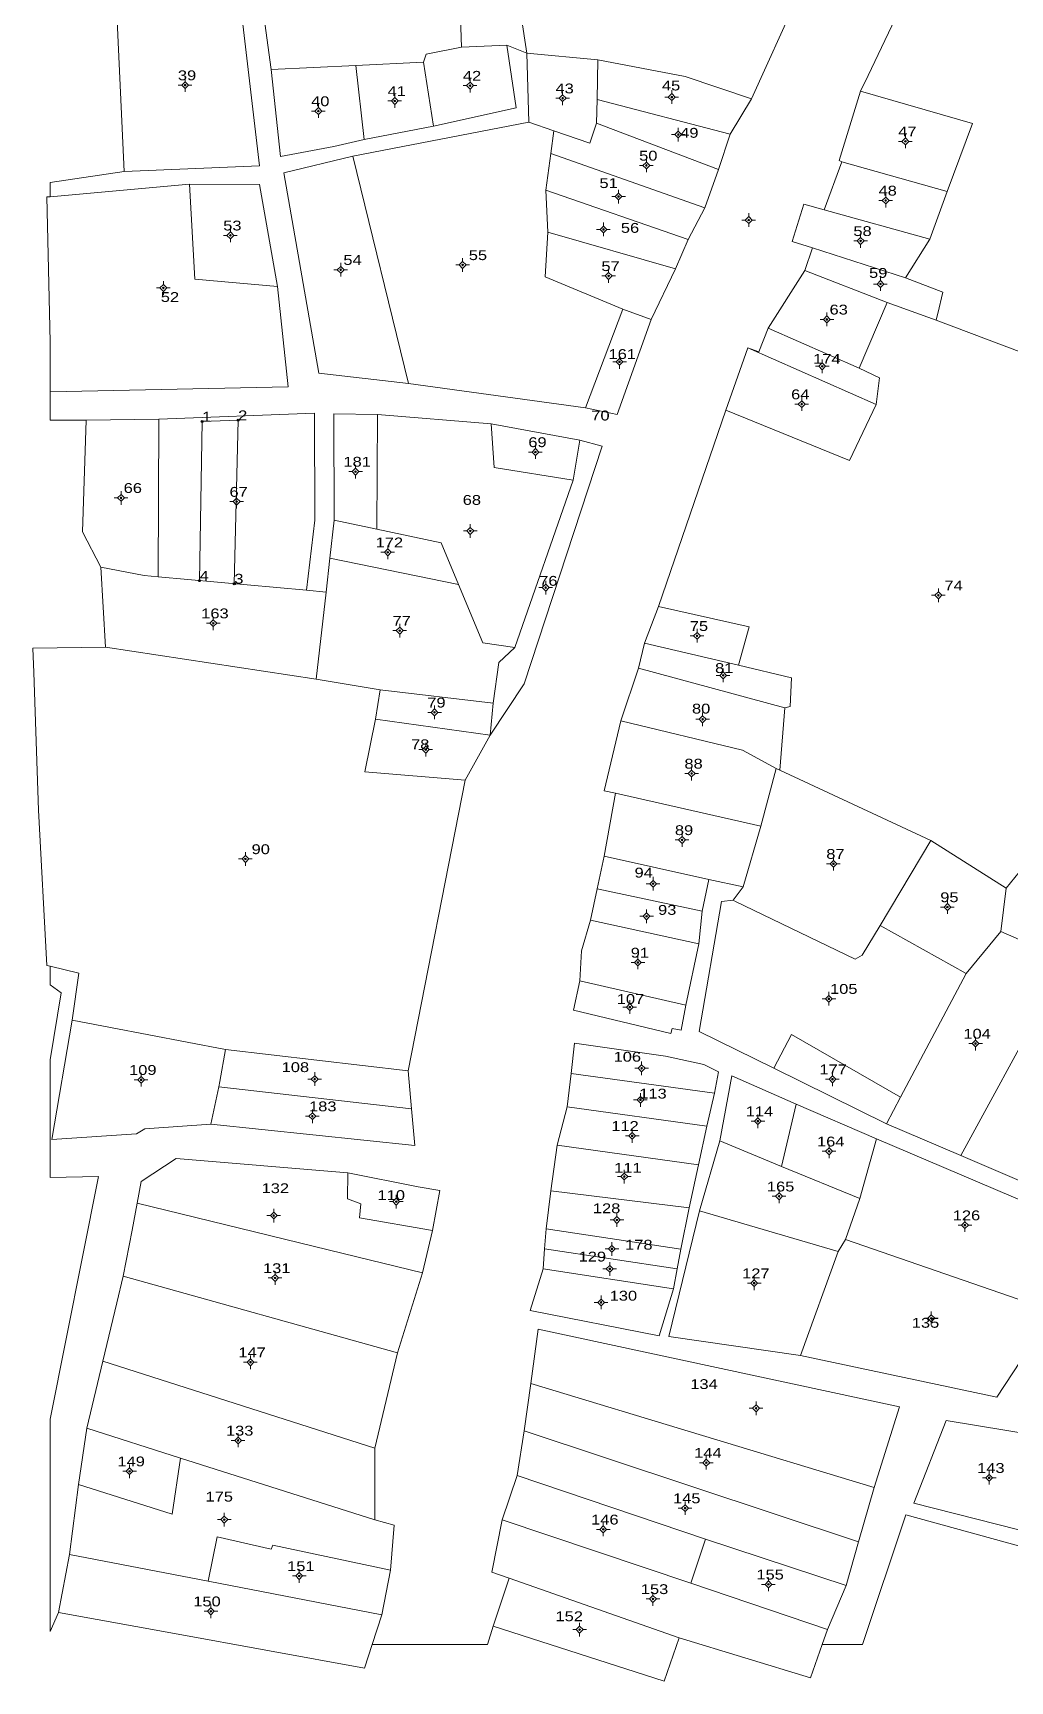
# Model space of a CAD drawing. Header units: metres. Extents: x 365490 to 366027, y 1839974 to 1840521.
# Drawn here: x 365496.8 to 365675.6, y 1839993.3 to 1840294.9 of the extents above; entities that cross this region are included whole.
import ezdxf

# ---------------------------------------------------------------- set-up
doc = ezdxf.new("R2010")
doc.units = ezdxf.units.M
doc.header["$LTSCALE"] = 0.72
doc.header["$PDMODE"] = 32
doc.header["$PDSIZE"] = 0.36
doc.layers.add('10', color=7, linetype='Continuous', lineweight=13)
doc.layers.add('11', color=7, linetype='Continuous', lineweight=13)
for name, color, linetype in [('12', 7, 'Continuous'), ('15', 7, 'Continuous'), ('7', 7, 'Continuous')]:
    doc.layers.add(name, color=color, linetype=linetype)

msp = doc.modelspace()

# ---------------------------------------------------------------- hatches: boundary and pattern name
at = {"layer": '11'}
for points in [[(365524.8298, 1840285.31, 1), (365524.5297, 1840285.31, 1)], [(365576.9498, 1840285.22, 1), (365576.6497, 1840285.22, 1)], [(365563.1798, 1840282.42, 1), (365562.8798, 1840282.42, 1)], [(365593.8898, 1840282.91, 1), (365593.5897, 1840282.91, 1)], [(365613.8498, 1840283.12, 1), (365613.5498, 1840283.12, 1)], [(365549.1998, 1840280.57, 1), (365548.8997, 1840280.57, 1)], [(365615.0398, 1840276.27, 1), (365614.7398, 1840276.27, 1)], [(365656.5898, 1840275.02, 1), (365656.2897, 1840275.02, 1)], [(365609.1998, 1840270.61, 1), (365608.8997, 1840270.61, 1)], [(365604.1098, 1840264.93, 1), (365603.8098, 1840264.93, 1)], [(365652.9798, 1840264.2, 1), (365652.6798, 1840264.2, 1)], [(365627.9198, 1840260.63, 1), (365627.6198, 1840260.63, 1)], [(365533.1098, 1840257.82, 1), (365532.8098, 1840257.82, 1)], [(365601.3598, 1840258.9, 1), (365601.0598, 1840258.9, 1)], [(365648.3898, 1840256.8, 1), (365648.0897, 1840256.8, 1)], [(365553.2898, 1840251.52, 1), (365552.9898, 1840251.52, 1)], [(365575.5998, 1840252.4, 1), (365575.2998, 1840252.4, 1)], [(365520.8498, 1840248.2, 1), (365520.5498, 1840248.2, 1)], [(365602.2998, 1840250.4, 1), (365601.9998, 1840250.4, 1)], [(365652.0298, 1840248.92, 1), (365651.7297, 1840248.92, 1)], [(365642.2198, 1840242.44, 1), (365641.9198, 1840242.44, 1)], [(365604.2898, 1840234.68, 1), (365603.9898, 1840234.68, 1)], [(365641.3698, 1840233.86, 1), (365641.0698, 1840233.86, 1)], [(365637.6198, 1840226.94, 1), (365637.3198, 1840226.94, 1)], [(365588.9198, 1840218.18, 1), (365588.6198, 1840218.18, 1)], [(365555.9998, 1840214.6, 1), (365555.6997, 1840214.6, 1)], [(365513.1098, 1840209.79, 1), (365512.8098, 1840209.79, 1)], [(365534.2598, 1840209.1, 1), (365533.9597, 1840209.1, 1)], [(365576.9998, 1840203.74, 1), (365576.6997, 1840203.74, 1)], [(365561.8998, 1840199.83, 1), (365561.5997, 1840199.83, 1)], [(365590.7898, 1840193.38, 1), (365590.4898, 1840193.38, 1)], [(365662.6098, 1840191.96, 1), (365662.3098, 1840191.96, 1)], [(365529.9898, 1840186.85, 1), (365529.6898, 1840186.85, 1)], [(365564.0798, 1840185.5, 1), (365563.7797, 1840185.5, 1)], [(365618.4698, 1840184.55, 1), (365618.1698, 1840184.55, 1)], [(365623.2498, 1840177.32, 1), (365622.9497, 1840177.32, 1)], [(365570.4498, 1840170.54, 1), (365570.1497, 1840170.54, 1)], [(365619.4898, 1840169.28, 1), (365619.1898, 1840169.28, 1)], [(365568.8498, 1840163.74, 1), (365568.5498, 1840163.74, 1)], [(365617.4798, 1840159.36, 1), (365617.1798, 1840159.36, 1)], [(365615.7298, 1840147.2, 1), (365615.4298, 1840147.2, 1)], [(365535.8698, 1840143.72, 1), (365535.5698, 1840143.72, 1)], [(365643.4298, 1840142.84, 1), (365643.1298, 1840142.84, 1)], [(365610.4398, 1840139.19, 1), (365610.1397, 1840139.19, 1)], [(365609.2298, 1840133.23, 1), (365608.9298, 1840133.23, 1)], [(365664.2798, 1840134.92, 1), (365663.9797, 1840134.92, 1)], [(365607.6498, 1840124.78, 1), (365607.3497, 1840124.78, 1)], [(365642.5798, 1840118.14, 1), (365642.2797, 1840118.14, 1)], [(365606.1698, 1840116.62, 1), (365605.8698, 1840116.62, 1)], [(365669.4098, 1840109.95, 1), (365669.1098, 1840109.95, 1)], [(365516.7898, 1840103.32, 1), (365516.4898, 1840103.32, 1)], [(365548.5298, 1840103.44, 1), (365548.2297, 1840103.44, 1)], [(365608.3398, 1840105.42, 1), (365608.0397, 1840105.42, 1)], [(365643.2398, 1840103.42, 1), (365642.9398, 1840103.42, 1)], [(365608.1198, 1840099.65, 1), (365607.8198, 1840099.65, 1)], [(365548.1098, 1840096.66, 1), (365547.8098, 1840096.66, 1)], [(365629.5998, 1840095.74, 1), (365629.2998, 1840095.74, 1)], [(365606.6198, 1840093.06, 1), (365606.3198, 1840093.06, 1)], [(365642.6298, 1840090.23, 1), (365642.3297, 1840090.23, 1)], [(365605.1698, 1840085.62, 1), (365604.8698, 1840085.62, 1)], [(365633.4698, 1840082, 1), (365633.1698, 1840082, 1)], [(365563.4398, 1840081.02, 1), (365563.1397, 1840081.02, 1)], [(365541.0398, 1840078.48, 1), (365540.7398, 1840078.48, 1)], [(365603.8098, 1840077.67, 1), (365603.5098, 1840077.67, 1)], [(365667.4698, 1840076.72, 1), (365667.1698, 1840076.72, 1)], [(365602.8998, 1840072.38, 1), (365602.5997, 1840072.38, 1)], [(365541.2898, 1840067.06, 1), (365540.9898, 1840067.06, 1)], [(365602.5098, 1840068.72, 1), (365602.2097, 1840068.72, 1)], [(365628.9298, 1840066.1, 1), (365628.6298, 1840066.1, 1)], [(365600.9198, 1840062.58, 1), (365600.6198, 1840062.58, 1)], [(365661.3098, 1840059.68, 1), (365661.0098, 1840059.68, 1)], [(365536.7898, 1840051.64, 1), (365536.4898, 1840051.64, 1)], [(365629.2598, 1840043.22, 1), (365628.9597, 1840043.22, 1)], [(365534.5198, 1840037.33, 1), (365534.2197, 1840037.33, 1)], [(365514.6598, 1840031.69, 1), (365514.3598, 1840031.69, 1)], [(365620.1698, 1840033.26, 1), (365619.8698, 1840033.26, 1)], [(365671.9198, 1840030.5, 1), (365671.6198, 1840030.5, 1)], [(365616.2898, 1840024.94, 1), (365615.9898, 1840024.94, 1)], [(365531.9998, 1840022.84, 1), (365531.6997, 1840022.84, 1)], [(365601.3098, 1840021.06, 1), (365601.0098, 1840021.06, 1)], [(365545.6998, 1840012.54, 1), (365545.3997, 1840012.54, 1)], [(365631.5398, 1840011, 1), (365631.2398, 1840011, 1)], [(365610.4098, 1840008.33, 1), (365610.1098, 1840008.33, 1)], [(365529.5398, 1840006.07, 1), (365529.2398, 1840006.07, 1)], [(365596.9898, 1840002.72, 1), (365596.6898, 1840002.72, 1)]]:
    msp.add_hatch(color=256, dxfattribs=at).paths.add_polyline_path(points)

# ---------------------------------------------------------------- linework, layer by layer
at = {"layer": '10'}
for p, q in [((365575.21, 1840292.25), (365574.72, 1840308.56)), ((365636.75, 1840301.52), (365628.3, 1840282.79)), ((365587.16, 1840291.15), (365587.56, 1840278.52)), ((365540.42, 1840288.15), (365555.92, 1840288.9)), ((365555.92, 1840288.9), (365568.27, 1840289.49)), ((365555.92, 1840288.9), (365557.46, 1840275.34)), ((365600.06, 1840282.66), (365600.18, 1840289.91)), ((365599.92, 1840278.34), (365600.06, 1840282.66)), ((365600.06, 1840282.66), (365624.4, 1840276.32)), ((365587.56, 1840278.52), (365555.34, 1840272.3)), ((365599.92, 1840278.34), (365598.74, 1840274.67)), ((365592.12, 1840276.95), (365591.55, 1840272.79)), ((365555.34, 1840272.3), (365565.56, 1840230.74)), ((365591.55, 1840272.79), (365590.64, 1840266.09)), ((365591.55, 1840272.79), (365619.76, 1840262.88)), ((365622.27, 1840269.88), (365619.76, 1840262.88)), ((365664.09, 1840265.87), (365644.78, 1840271.27)), ((365500, 1840264.9), (365525.47, 1840267.18)), ((365590.64, 1840266.09), (365616.71, 1840257.07)), ((365591.02, 1840258.38), (365590.64, 1840266.09)), ((365664.09, 1840265.87), (365660.92, 1840257.14)), ((365619.76, 1840262.88), (365616.71, 1840257.07)), ((365591.02, 1840258.38), (365614.36, 1840251.7)), ((365616.71, 1840257.07), (365614.36, 1840251.7)), ((365660.92, 1840257.14), (365656.43, 1840250.04)), ((365639.46, 1840255.56), (365638.04, 1840251.38)), ((365656.43, 1840250.04), (365639.46, 1840255.56)), ((365653.13, 1840245.54), (365638.04, 1840251.38)), ((365663.26, 1840247.45), (365656.43, 1840250.04)), ((365662.06, 1840242.29), (365653.13, 1840245.54)), ((365604.77, 1840244.31), (365609.96, 1840242.41)), ((365677.71, 1840236.42), (365662.06, 1840242.29)), ((365647.97, 1840233.51), (365631.31, 1840240.83)), ((365627.61, 1840237.24), (365623.59, 1840225.82)), ((365651.07, 1840226.89), (365627.61, 1840237.24)), ((365565.56, 1840230.74), (365597.9, 1840226.28)), ((365500, 1840224.01), (365506.56, 1840224.01)), ((365519.88, 1840224.21), (365519.74, 1840195.37)), ((365519.88, 1840224.21), (365548.36, 1840225.32)), ((365527.78, 1840223.74), (365527.33, 1840194.64)), ((365527.78, 1840223.74), (365534.38, 1840223.99)), ((365534.38, 1840223.99), (365533.68, 1840194.09)), ((365559.86, 1840225.05), (365559.76, 1840204.06)), ((365580.68, 1840223.31), (365559.86, 1840225.05)), ((365611.3, 1840189.91), (365623.59, 1840225.82)), ((365596.89, 1840220.37), (365580.68, 1840223.31)), ((365596.89, 1840220.37), (365595.67, 1840213.06)), ((365595.67, 1840213.06), (365585.01, 1840182.43)), ((365559.76, 1840204.06), (365571.5, 1840201.58)), ((365509.29, 1840197.1), (365510.11, 1840182.49)), ((365551.15, 1840198.76), (365574.68, 1840193.94)), ((365550.46, 1840192.55), (365548.67, 1840176.6)), ((365608.71, 1840183.23), (365611.3, 1840189.91)), ((365579.13, 1840183.26), (365585.01, 1840182.43)), ((365625.92, 1840179.19), (365608.71, 1840183.23)), ((365560.36, 1840174.69), (365548.67, 1840176.6)), ((365560.36, 1840174.69), (365559.53, 1840169.32)), ((365581.05, 1840172.24), (365560.36, 1840174.69)), ((365580.47, 1840166.38), (365559.53, 1840169.32)), ((365580.47, 1840166.38), (365581.05, 1840172.24)), ((365575.92, 1840158.15), (365580.47, 1840166.38)), ((365630.02, 1840149.71), (365632.79, 1840160.3)), ((365565.48, 1840104.95), (365575.92, 1840158.15)), ((365603.38, 1840155.78), (365601.36, 1840144.21)), ((365630.02, 1840149.71), (365603.38, 1840155.78)), ((365674.84, 1840138.38), (365688.26, 1840154.88)), ((365626.76, 1840138.61), (365630.02, 1840149.71)), ((365661.09, 1840147.09), (365651.81, 1840131.57)), ((365601.36, 1840144.21), (365600.05, 1840138.24)), ((365601.36, 1840144.21), (365620.49, 1840139.95)), ((365619.28, 1840134.17), (365620.49, 1840139.95)), ((365620.49, 1840139.95), (365626.76, 1840138.61)), ((365600.05, 1840138.24), (365598.82, 1840132.55)), ((365600.05, 1840138.24), (365619.28, 1840134.17)), ((365624.91, 1840136.18), (365625.36, 1840135.96)), ((365625.45, 1840136.89), (365626.76, 1840138.61)), ((365673.92, 1840130.45), (365674.84, 1840138.38)), ((365618.68, 1840128.22), (365619.28, 1840134.17)), ((365625.36, 1840135.96), (365647.22, 1840125.39)), ((365598.82, 1840132.55), (365618.68, 1840128.22)), ((365667.58, 1840122.76), (365651.81, 1840131.57)), ((365667.58, 1840122.76), (365673.92, 1840130.45)), ((365685.99, 1840125.13), (365673.92, 1840130.45)), ((365616.26, 1840117), (365618.68, 1840128.22)), ((365666.59, 1840089.45), (365685.99, 1840125.13)), ((365655.55, 1840100.11), (365667.58, 1840122.76)), ((365532.09, 1840108.89), (365504.04, 1840114.25)), ((365618.7, 1840112.15), (365632.34, 1840105.42)), ((365531.06, 1840102.98), (365532.09, 1840108.89)), ((365565.48, 1840104.95), (365532.09, 1840108.89)), ((365595.29, 1840104.45), (365594.58, 1840098.38)), ((365624.68, 1840104.02), (365622.49, 1840092.12)), ((365624.68, 1840104.02), (365636.48, 1840098.88)), ((365632.34, 1840105.42), (365652.97, 1840095.25)), ((365530.85, 1840102), (365566.1, 1840097.98)), ((365620.14, 1840094.85), (365621.49, 1840100.85)), ((365652.97, 1840095.25), (365655.55, 1840100.11)), ((365594.58, 1840098.38), (365592.75, 1840091.35)), ((365594.58, 1840098.38), (365620.14, 1840094.85)), ((365636.48, 1840098.88), (365633.79, 1840087.47)), ((365636.48, 1840098.88), (365651.15, 1840092.5)), ((365529.39, 1840095.2), (365566.69, 1840091.31)), ((365618.56, 1840087.75), (365620.14, 1840094.85)), ((365666.59, 1840089.45), (365652.97, 1840095.25)), ((365592.75, 1840091.35), (365591.58, 1840083.01)), ((365618.56, 1840087.75), (365592.75, 1840091.35)), ((365622.49, 1840092.12), (365618.75, 1840079.33)), ((365622.49, 1840092.12), (365633.79, 1840087.47)), ((365616.87, 1840079.88), (365618.56, 1840087.75)), ((365633.79, 1840087.47), (365648.13, 1840081.58)), ((365515.91, 1840080.73), (365516.66, 1840084.69)), ((365591.58, 1840083.01), (365590.7, 1840076.05)), ((365616.87, 1840079.88), (365591.58, 1840083.01)), ((365615.33, 1840072.33), (365616.87, 1840079.88)), ((365618.75, 1840079.33), (365644.11, 1840071.88)), ((365615.33, 1840072.33), (365590.7, 1840076.05)), ((365514.98, 1840075.83), (365513.36, 1840067.37)), ((365568.09, 1840068.01), (365569.96, 1840075.76)), ((365645.46, 1840074.08), (365644.11, 1840071.88)), ((365645.46, 1840074.08), (365683.47, 1840060.93)), ((365553.61, 1840071.55), (365568.09, 1840068.01)), ((365590.44, 1840072.38), (365614.67, 1840068.7)), ((365644.11, 1840071.88), (365637.22, 1840052.88)), ((365513.36, 1840067.37), (365563.53, 1840053.38)), ((365563.53, 1840053.38), (365568.09, 1840068.01)), ((365614.01, 1840065.06), (365590.19, 1840068.72)), ((365509.61, 1840051.82), (365506.69, 1840039.56)), ((365509.61, 1840051.82), (365559.41, 1840035.92)), ((365559.41, 1840035.92), (365563.53, 1840053.38)), ((365587.93, 1840047.77), (365650.71, 1840028.75)), ((365506.69, 1840039.56), (365505.18, 1840029.27)), ((365506.69, 1840039.56), (365523.85, 1840034.11)), ((365586.67, 1840039.1), (365585.45, 1840030.9)), ((365523.85, 1840034.11), (365559.37, 1840022.83)), ((365559.37, 1840022.83), (365559.41, 1840035.92)), ((365585.45, 1840030.9), (365582.65, 1840022.78)), ((365585.45, 1840030.9), (365619.88, 1840019.24)), ((365505.18, 1840029.27), (365503.55, 1840016.47)), ((365657.96, 1840025.83), (365680.76, 1840020.04)), ((365582.65, 1840022.78), (365617.19, 1840011.21)), ((365617.19, 1840011.21), (365619.88, 1840019.24)), ((365619.88, 1840019.24), (365645.58, 1840010.79)), ((365503.55, 1840016.47), (365501.51, 1840005.85)), ((365503.55, 1840016.47), (365528.87, 1840011.57)), ((365560.69, 1840005.4), (365562.24, 1840013.6)), ((365528.87, 1840011.57), (365560.69, 1840005.4)), ((365583.93, 1840012.14), (365581.02, 1840003.34)), ((365617.19, 1840011.21), (365642.21, 1840002.75)), ((365642.21, 1840002.75), (365645.58, 1840010.79)), ((365501.51, 1840005.85), (365522.72, 1840001.99)), ((365522.72, 1840001.99), (365557.48, 1839995.67)), ((365615.08, 1840001.2), (365639.05, 1839993.87))]:
    msp.add_line(p, q, dxfattribs=at)
for points in [[(365600.18, 1840289.91), (365587.16, 1840291.15), (365585.21, 1840303.97), (365595.67, 1840305.38), (365597.27, 1840315.72)], [(365648.25, 1840284.18), (365649.64, 1840287.1), (365663.76, 1840316.83)], [(365557.46, 1840275.34), (365551.86, 1840274.09), (365542.11, 1840272.24), (365540.42, 1840288.15), (365537.74, 1840307.87)], [(365534.89, 1840299.57), (365538.27, 1840270.56), (365513.54, 1840269.52), (365512.07, 1840301.09)], [(365575.21, 1840292.25), (365568.76, 1840290.98), (365568.27, 1840289.49), (365570.14, 1840277.83), (365557.46, 1840275.34)], [(365583.53, 1840292.6), (365585.26, 1840281.17), (365570.14, 1840277.83)], [(365587.16, 1840291.15), (365583.53, 1840292.6), (365575.21, 1840292.25)], [(365600.18, 1840289.91), (365616.17, 1840286.9), (365628.3, 1840282.79), (365624.4, 1840276.32)], [(365644.78, 1840271.27), (365644.32, 1840271.51), (365648.25, 1840284.18)], [(365648.25, 1840284.18), (365668.69, 1840278.31), (365664.09, 1840265.87)], [(365587.56, 1840278.52), (365592.12, 1840276.95), (365598.74, 1840274.67)], [(365624.4, 1840276.32), (365622.27, 1840269.88), (365599.92, 1840278.34)], [(365565.56, 1840230.74), (365549.11, 1840232.59), (365542.76, 1840269.24), (365555.34, 1840272.3)], [(365513.54, 1840269.52), (365500, 1840267.49), (365500, 1840264.9)], [(365660.92, 1840257.14), (365641.55, 1840262.5), (365644.78, 1840271.27)], [(365500, 1840264.9), (365499.39, 1840264.85), (365500, 1840238.35)], [(365641.55, 1840262.5), (365637.87, 1840263.56), (365635.74, 1840256.71), (365639.46, 1840255.56)], [(365597.9, 1840226.28), (365604.77, 1840244.31), (365590.54, 1840250.23), (365591.02, 1840258.38)], [(365597.9, 1840226.28), (365603.7, 1840225.04), (365609.96, 1840242.41), (365614.36, 1840251.7)], [(365638.04, 1840251.38), (365631.31, 1840240.83), (365629.64, 1840236.49), (365627.61, 1840237.24)], [(365500, 1840229.22), (365543.51, 1840230.08), (365541.59, 1840248.47)], [(365651.07, 1840226.89), (365651.68, 1840231.77), (365647.97, 1840233.51), (365653.13, 1840245.54)], [(365662.06, 1840242.29), (365662.24, 1840243.08), (365662.35, 1840243.52), (365663.26, 1840247.45)], [(365500, 1840224.01), (365500, 1840229.22), (365500, 1840238.35)], [(365651.07, 1840226.89), (365646.18, 1840216.64), (365623.59, 1840225.82)], [(365509.29, 1840197.1), (365505.9, 1840203.59), (365506.56, 1840224.01), (365519.88, 1840224.21)], [(365548.36, 1840225.32), (365548.43, 1840205.72), (365546.9, 1840192.88)], [(365559.86, 1840225.05), (365551.86, 1840225.14), (365551.93, 1840205.72)], [(365580.68, 1840223.31), (365581.21, 1840215.33), (365595.67, 1840213.06)], [(365596.89, 1840220.37), (365600.98, 1840219.27), (365586.67, 1840175.78), (365580.47, 1840166.38)], [(365550.46, 1840192.55), (365551.15, 1840198.76), (365551.93, 1840205.72), (365559.76, 1840204.06)], [(365571.5, 1840201.58), (365574.68, 1840193.94), (365579.13, 1840183.26)], [(365519.74, 1840195.37), (365517.17, 1840195.61), (365509.29, 1840197.1)], [(365550.46, 1840192.55), (365546.9, 1840192.88), (365519.74, 1840195.37)], [(365611.3, 1840189.91), (365627.87, 1840186.19), (365625.92, 1840179.19)], [(365496.85, 1840182.32), (365510.11, 1840182.49), (365548.67, 1840176.6)], [(365496.85, 1840182.32), (365497, 1840177.86), (365497.87, 1840152.66)], [(365585.01, 1840182.43), (365582.05, 1840179.66), (365581.05, 1840172.24)], [(365634.37, 1840171.4), (365607.59, 1840178.62), (365608.71, 1840183.23)], [(365633.44, 1840159.95), (365632.79, 1840160.3), (365626.65, 1840163.63), (365604.39, 1840169.01), (365607.59, 1840178.62)], [(365625.92, 1840179.19), (365635.63, 1840176.87), (365635.35, 1840171.6), (365634.37, 1840171.4)], [(365575.92, 1840158.15), (365557.57, 1840159.64), (365559.53, 1840169.32)], [(365674.84, 1840138.38), (365661.09, 1840147.09), (365633.44, 1840159.95), (365634.37, 1840171.4)], [(365604.39, 1840169.01), (365601.36, 1840156.2), (365603.38, 1840155.78)], [(365500, 1840124.09), (365499.41, 1840124.24), (365497.87, 1840152.66)], [(365624.91, 1840136.18), (365622.8, 1840135.94), (365618.7, 1840112.15)], [(365624.91, 1840136.18), (365625.1, 1840136.43), (365625.45, 1840136.89)], [(365598.82, 1840132.55), (365597.19, 1840126.9), (365596.88, 1840121.45)], [(365651.81, 1840131.57), (365648.52, 1840126.13), (365647.22, 1840125.39)], [(365504.04, 1840114.25), (365505.21, 1840122.8), (365500, 1840124.09)], [(365500, 1840124.09), (365500, 1840120.72), (365502, 1840119.23), (365500, 1840106.98), (365500, 1840085.44), (365508.85, 1840085.63), (365500, 1840041.21), (365500, 1840002.4), (365501.51, 1840005.85)], [(365504.04, 1840114.25), (365500.29, 1840092.38), (365515.76, 1840093.41), (365517.3, 1840094.34), (365529.39, 1840095.2)], [(365711.18, 1840112.58), (365693.36, 1840078.01), (365666.59, 1840089.45)], [(365632.34, 1840105.42), (365635.63, 1840111.6), (365655.55, 1840100.11)], [(365529.39, 1840095.2), (365530.85, 1840102), (365531.06, 1840102.98)], [(365565.48, 1840104.95), (365566.1, 1840097.98), (365566.69, 1840091.31)], [(365645.46, 1840074.08), (365648.13, 1840081.58), (365651.15, 1840092.5)], [(365651.15, 1840092.5), (365691.42, 1840075.36), (365683.47, 1840060.93)], [(365554.47, 1840086.28), (365523.03, 1840088.94), (365516.66, 1840084.69)], [(365554.47, 1840086.28), (365554.36, 1840081.51), (365556.8, 1840080.61), (365556.56, 1840078.05), (365569.96, 1840075.76)], [(365569.96, 1840075.76), (365571.26, 1840083.09), (365567.28, 1840083.73), (365554.47, 1840086.28)], [(365514.98, 1840075.83), (365515.91, 1840080.73), (365553.61, 1840071.55)], [(365618.75, 1840079.33), (365613.19, 1840056.37), (365637.22, 1840052.88)], [(365590.7, 1840076.05), (365590.44, 1840072.38), (365590.19, 1840068.72)], [(365614.01, 1840065.06), (365614.67, 1840068.7), (365615.33, 1840072.33)], [(365513.36, 1840067.37), (365512.21, 1840062.51), (365509.61, 1840051.82)], [(365590.19, 1840068.72), (365587.82, 1840061.08), (365611.37, 1840056.45), (365614.01, 1840065.06)], [(365683.47, 1840060.93), (365673.14, 1840045.27), (365637.22, 1840052.88)], [(365650.71, 1840028.75), (365655.34, 1840043.48), (365589.25, 1840057.68), (365587.93, 1840047.77)], [(365587.93, 1840047.77), (365586.67, 1840039.1), (365647.86, 1840018.76)], [(365705.28, 1840033.2), (365685.72, 1840037.37), (365663.9, 1840040.96), (365657.96, 1840025.83)], [(365523.85, 1840034.11), (365522.32, 1840023.82), (365505.18, 1840029.27)], [(365645.58, 1840010.79), (365647.86, 1840018.76), (365650.71, 1840028.75)], [(365528.87, 1840011.57), (365530.54, 1840019.67), (365540.42, 1840017.44), (365540.7, 1840018.15), (365562.24, 1840013.6), (365562.9, 1840021.81), (365559.37, 1840022.83)], [(365582.65, 1840022.78), (365580.8, 1840013.23), (365583.93, 1840012.14), (365615.08, 1840001.2)], [(365641.23, 1840000), (365648.61, 1840000), (365656.52, 1840023.74), (365699.52, 1840011.9)], [(365557.48, 1839995.67), (365558.91, 1840000), (365560.69, 1840005.4)], [(365558.91, 1840000), (365579.97, 1840000), (365581.02, 1840003.34)], [(365581.02, 1840003.34), (365612.32, 1839993.31), (365615.08, 1840001.2)], [(365639.05, 1839993.87), (365641.23, 1840000), (365642.21, 1840002.75)]]:
    msp.add_lwpolyline(points, dxfattribs=at)
for points in [[(365541.59, 1840248.47), (365538.29, 1840267.11), (365525.47, 1840267.18), (365526.43, 1840249.81)], [(365616.26, 1840117), (365596.88, 1840121.45), (365595.73, 1840116.07), (365613.53, 1840111.78), (365613.79, 1840112.68), (365615.42, 1840112.4)], [(365621.49, 1840100.85), (365622.26, 1840104.76), (365619.56, 1840106.14), (365612.58, 1840107.64), (365595.93, 1840109.99), (365595.29, 1840104.45)]]:
    msp.add_lwpolyline(points, close=True, dxfattribs=at)
at = {"layer": '11'}
for p, q in [((365524.05, 1840285.31), (365523.43, 1840285.31)), ((365524.68, 1840286.56), (365524.68, 1840285.93)), ((365524.68, 1840284.69), (365524.68, 1840284.06)), ((365525.93, 1840285.31), (365525.31, 1840285.31)), ((365576.17, 1840285.22), (365575.55, 1840285.22)), ((365576.8, 1840286.47), (365576.8, 1840285.85)), ((365576.8, 1840284.59), (365576.8, 1840283.97)), ((365578.05, 1840285.22), (365577.43, 1840285.22)), ((365593.74, 1840284.16), (365593.74, 1840283.53)), ((365613.7, 1840284.37), (365613.7, 1840283.75)), ((365549.05, 1840281.82), (365549.05, 1840281.19)), ((365562.41, 1840282.42), (365561.78, 1840282.42)), ((365563.03, 1840283.67), (365563.03, 1840283.05)), ((365563.03, 1840281.79), (365563.03, 1840281.17)), ((365564.28, 1840282.42), (365563.65, 1840282.42)), ((365593.11, 1840282.91), (365592.49, 1840282.91)), ((365593.74, 1840282.29), (365593.74, 1840281.66)), ((365594.99, 1840282.91), (365594.37, 1840282.91)), ((365613.07, 1840283.12), (365612.45, 1840283.12)), ((365613.7, 1840282.49), (365613.7, 1840281.87)), ((365614.95, 1840283.12), (365614.33, 1840283.12)), ((365548.43, 1840280.57), (365547.8, 1840280.57)), ((365549.05, 1840279.95), (365549.05, 1840279.32)), ((365550.3, 1840280.57), (365549.67, 1840280.57)), ((365614.27, 1840276.27), (365613.64, 1840276.27)), ((365614.89, 1840277.52), (365614.89, 1840276.89)), ((365614.89, 1840275.65), (365614.89, 1840275.02)), ((365616.14, 1840276.27), (365615.51, 1840276.27)), ((365655.81, 1840275.02), (365655.19, 1840275.02)), ((365656.44, 1840276.27), (365656.44, 1840275.65)), ((365657.69, 1840275.02), (365657.07, 1840275.02)), ((365609.05, 1840271.86), (365609.05, 1840271.23)), ((365656.44, 1840274.39), (365656.44, 1840273.77)), ((365608.43, 1840270.61), (365607.8, 1840270.61)), ((365609.05, 1840269.99), (365609.05, 1840269.36)), ((365610.3, 1840270.61), (365609.67, 1840270.61)), ((365603.96, 1840266.18), (365603.96, 1840265.55)), ((365603.33, 1840264.93), (365602.71, 1840264.93)), ((365603.96, 1840264.31), (365603.96, 1840263.68)), ((365605.21, 1840264.93), (365604.59, 1840264.93)), ((365652.21, 1840264.2), (365651.58, 1840264.2)), ((365652.83, 1840265.45), (365652.83, 1840264.83)), ((365652.83, 1840263.57), (365652.83, 1840262.95)), ((365654.08, 1840264.2), (365653.45, 1840264.2)), ((365601.21, 1840260.15), (365601.21, 1840259.53)), ((365627.15, 1840260.63), (365626.52, 1840260.63)), ((365627.77, 1840261.88), (365627.77, 1840261.25)), ((365627.77, 1840260.01), (365627.77, 1840259.38)), ((365629.02, 1840260.63), (365628.39, 1840260.63)), ((365532.33, 1840257.82), (365531.71, 1840257.82)), ((365532.96, 1840259.07), (365532.96, 1840258.45)), ((365532.96, 1840257.19), (365532.96, 1840256.57)), ((365534.21, 1840257.82), (365533.59, 1840257.82)), ((365600.59, 1840258.9), (365599.96, 1840258.9)), ((365601.21, 1840258.27), (365601.21, 1840257.65)), ((365602.46, 1840258.9), (365601.83, 1840258.9)), ((365647.61, 1840256.8), (365646.99, 1840256.8)), ((365648.24, 1840258.05), (365648.24, 1840257.43)), ((365649.49, 1840256.8), (365648.87, 1840256.8)), ((365648.24, 1840256.17), (365648.24, 1840255.55)), ((365552.51, 1840251.52), (365551.89, 1840251.52)), ((365553.14, 1840252.77), (365553.14, 1840252.15)), ((365553.14, 1840250.89), (365553.14, 1840250.27)), ((365554.39, 1840251.52), (365553.77, 1840251.52)), ((365574.83, 1840252.4), (365574.2, 1840252.4)), ((365575.45, 1840253.65), (365575.45, 1840253.03)), ((365575.45, 1840251.77), (365575.45, 1840251.15)), ((365576.7, 1840252.4), (365576.07, 1840252.4)), ((365602.15, 1840251.65), (365602.15, 1840251.03)), ((365520.07, 1840248.2), (365519.45, 1840248.2)), ((365520.7, 1840249.45), (365520.7, 1840248.83)), ((365521.95, 1840248.2), (365521.33, 1840248.2)), ((365601.53, 1840250.4), (365600.9, 1840250.4)), ((365602.15, 1840249.77), (365602.15, 1840249.15)), ((365603.4, 1840250.4), (365602.77, 1840250.4)), ((365651.25, 1840248.92), (365650.63, 1840248.92)), ((365651.88, 1840250.17), (365651.88, 1840249.55)), ((365651.88, 1840248.29), (365651.88, 1840247.67)), ((365653.13, 1840248.92), (365652.51, 1840248.92)), ((365520.7, 1840247.57), (365520.7, 1840246.95)), ((365641.45, 1840242.44), (365640.82, 1840242.44)), ((365642.07, 1840243.69), (365642.07, 1840243.07)), ((365642.07, 1840241.81), (365642.07, 1840241.19)), ((365643.32, 1840242.44), (365642.69, 1840242.44)), ((365604.14, 1840235.93), (365604.14, 1840235.31)), ((365603.51, 1840234.68), (365602.89, 1840234.68)), ((365604.14, 1840234.05), (365604.14, 1840233.43)), ((365605.39, 1840234.68), (365604.77, 1840234.68)), ((365640.59, 1840233.86), (365639.97, 1840233.86)), ((365641.22, 1840235.11), (365641.22, 1840234.49)), ((365641.22, 1840233.23), (365641.22, 1840232.61)), ((365642.47, 1840233.86), (365641.85, 1840233.86)), ((365636.85, 1840226.94), (365636.22, 1840226.94)), ((365637.47, 1840228.19), (365637.47, 1840227.57)), ((365638.72, 1840226.94), (365638.09, 1840226.94)), ((365637.47, 1840226.31), (365637.47, 1840225.69)), ((365588.15, 1840218.18), (365587.52, 1840218.18)), ((365588.77, 1840219.43), (365588.77, 1840218.81)), ((365590.02, 1840218.18), (365589.39, 1840218.18)), ((365555.23, 1840214.6), (365554.6, 1840214.6)), ((365555.85, 1840215.85), (365555.85, 1840215.23)), ((365557.1, 1840214.6), (365556.47, 1840214.6)), ((365588.77, 1840217.55), (365588.77, 1840216.93)), ((365555.85, 1840213.97), (365555.85, 1840213.35)), ((365512.33, 1840209.79), (365511.71, 1840209.79)), ((365512.96, 1840211.04), (365512.96, 1840210.41)), ((365512.96, 1840209.17), (365512.96, 1840208.54)), ((365514.21, 1840209.79), (365513.59, 1840209.79)), ((365533.49, 1840209.1), (365532.86, 1840209.1)), ((365534.11, 1840210.35), (365534.11, 1840209.73)), ((365535.36, 1840209.1), (365534.73, 1840209.1)), ((365534.11, 1840208.47), (365534.11, 1840207.85)), ((365576.23, 1840203.74), (365575.6, 1840203.74)), ((365576.85, 1840204.99), (365576.85, 1840204.37)), ((365576.85, 1840203.11), (365576.85, 1840202.49)), ((365578.1, 1840203.74), (365577.47, 1840203.74)), ((365561.13, 1840199.83), (365560.5, 1840199.83)), ((365561.75, 1840201.08), (365561.75, 1840200.45)), ((365563, 1840199.83), (365562.37, 1840199.83)), ((365561.75, 1840199.21), (365561.75, 1840198.58)), ((365590.64, 1840194.63), (365590.64, 1840194.01)), ((365590.01, 1840193.38), (365589.39, 1840193.38)), ((365590.64, 1840192.75), (365590.64, 1840192.13)), ((365591.89, 1840193.38), (365591.27, 1840193.38)), ((365661.83, 1840191.96), (365661.21, 1840191.96)), ((365662.46, 1840193.21), (365662.46, 1840192.59)), ((365662.46, 1840191.33), (365662.46, 1840190.71)), ((365663.71, 1840191.96), (365663.09, 1840191.96)), ((365529.84, 1840188.1), (365529.84, 1840187.47)), ((365529.21, 1840186.85), (365528.59, 1840186.85)), ((365529.84, 1840186.23), (365529.84, 1840185.6)), ((365531.09, 1840186.85), (365530.47, 1840186.85)), ((365563.31, 1840185.5), (365562.68, 1840185.5)), ((365563.93, 1840186.75), (365563.93, 1840186.13)), ((365563.93, 1840184.87), (365563.93, 1840184.25)), ((365565.18, 1840185.5), (365564.55, 1840185.5)), ((365617.69, 1840184.55), (365617.07, 1840184.55)), ((365618.32, 1840185.8), (365618.32, 1840185.17)), ((365619.57, 1840184.55), (365618.95, 1840184.55)), ((365618.32, 1840183.93), (365618.32, 1840183.3)), ((365623.1, 1840178.57), (365623.1, 1840177.95)), ((365622.47, 1840177.32), (365621.85, 1840177.32)), ((365623.1, 1840176.69), (365623.1, 1840176.07)), ((365624.35, 1840177.32), (365623.73, 1840177.32)), ((365569.67, 1840170.54), (365569.05, 1840170.54)), ((365570.3, 1840171.79), (365570.3, 1840171.17)), ((365570.3, 1840169.91), (365570.3, 1840169.29)), ((365571.55, 1840170.54), (365570.93, 1840170.54)), ((365619.34, 1840170.53), (365619.34, 1840169.91)), ((365618.71, 1840169.28), (365618.09, 1840169.28)), ((365619.34, 1840168.65), (365619.34, 1840168.03)), ((365620.59, 1840169.28), (365619.97, 1840169.28)), ((365568.07, 1840163.74), (365567.45, 1840163.74)), ((365568.7, 1840164.99), (365568.7, 1840164.37)), ((365569.95, 1840163.74), (365569.33, 1840163.74)), ((365568.7, 1840163.11), (365568.7, 1840162.49)), ((365617.33, 1840160.61), (365617.33, 1840159.99)), ((365616.71, 1840159.36), (365616.08, 1840159.36)), ((365617.33, 1840158.73), (365617.33, 1840158.11)), ((365618.58, 1840159.36), (365617.95, 1840159.36)), ((365615.58, 1840148.45), (365615.58, 1840147.83)), ((365614.95, 1840147.2), (365614.33, 1840147.2)), ((365615.58, 1840146.57), (365615.58, 1840145.95)), ((365616.83, 1840147.2), (365616.21, 1840147.2)), ((365535.09, 1840143.72), (365534.47, 1840143.72)), ((365535.72, 1840144.97), (365535.72, 1840144.35)), ((365535.72, 1840143.09), (365535.72, 1840142.47)), ((365536.97, 1840143.72), (365536.35, 1840143.72)), ((365642.65, 1840142.84), (365642.03, 1840142.84)), ((365643.28, 1840144.09), (365643.28, 1840143.47)), ((365643.28, 1840142.21), (365643.28, 1840141.59)), ((365644.53, 1840142.84), (365643.91, 1840142.84)), ((365609.67, 1840139.19), (365609.04, 1840139.19)), ((365610.29, 1840140.44), (365610.29, 1840139.81)), ((365611.54, 1840139.19), (365610.91, 1840139.19)), ((365610.29, 1840138.57), (365610.29, 1840137.94)), ((365664.13, 1840136.17), (365664.13, 1840135.55)), ((365608.45, 1840133.23), (365607.83, 1840133.23)), ((365609.08, 1840134.48), (365609.08, 1840133.85)), ((365610.33, 1840133.23), (365609.71, 1840133.23)), ((365663.51, 1840134.92), (365662.88, 1840134.92)), ((365664.13, 1840134.29), (365664.13, 1840133.67)), ((365665.38, 1840134.92), (365664.75, 1840134.92)), ((365609.08, 1840132.61), (365609.08, 1840131.98)), ((365606.87, 1840124.78), (365606.25, 1840124.78)), ((365607.5, 1840126.03), (365607.5, 1840125.41)), ((365607.5, 1840124.15), (365607.5, 1840123.53)), ((365608.75, 1840124.78), (365608.13, 1840124.78)), ((365641.81, 1840118.14), (365641.18, 1840118.14)), ((365642.43, 1840119.39), (365642.43, 1840118.77)), ((365643.68, 1840118.14), (365643.05, 1840118.14)), ((365605.39, 1840116.62), (365604.77, 1840116.62)), ((365606.02, 1840117.87), (365606.02, 1840117.25)), ((365606.02, 1840115.99), (365606.02, 1840115.37)), ((365607.27, 1840116.62), (365606.65, 1840116.62)), ((365642.43, 1840117.51), (365642.43, 1840116.89)), ((365668.63, 1840109.95), (365668.01, 1840109.95)), ((365669.26, 1840111.2), (365669.26, 1840110.57)), ((365669.26, 1840109.33), (365669.26, 1840108.7)), ((365670.51, 1840109.95), (365669.89, 1840109.95)), ((365608.19, 1840106.67), (365608.19, 1840106.05)), ((365516.01, 1840103.32), (365515.39, 1840103.32)), ((365516.64, 1840104.57), (365516.64, 1840103.95)), ((365517.89, 1840103.32), (365517.27, 1840103.32)), ((365547.75, 1840103.44), (365547.13, 1840103.44)), ((365548.38, 1840104.69), (365548.38, 1840104.07)), ((365549.63, 1840103.44), (365549.01, 1840103.44)), ((365607.57, 1840105.42), (365606.94, 1840105.42)), ((365608.19, 1840104.79), (365608.19, 1840104.17)), ((365609.44, 1840105.42), (365608.81, 1840105.42)), ((365642.47, 1840103.42), (365641.84, 1840103.42)), ((365643.09, 1840104.67), (365643.09, 1840104.05)), ((365644.34, 1840103.42), (365643.71, 1840103.42)), ((365516.64, 1840102.69), (365516.64, 1840102.07)), ((365548.38, 1840102.81), (365548.38, 1840102.19)), ((365607.97, 1840100.9), (365607.97, 1840100.27)), ((365643.09, 1840102.79), (365643.09, 1840102.17)), ((365547.96, 1840097.91), (365547.96, 1840097.29)), ((365607.35, 1840099.65), (365606.72, 1840099.65)), ((365607.97, 1840099.03), (365607.97, 1840098.4)), ((365609.22, 1840099.65), (365608.59, 1840099.65)), ((365629.45, 1840096.99), (365629.45, 1840096.37)), ((365547.33, 1840096.66), (365546.71, 1840096.66)), ((365547.96, 1840096.03), (365547.96, 1840095.41)), ((365549.21, 1840096.66), (365548.59, 1840096.66)), ((365606.47, 1840094.31), (365606.47, 1840093.69)), ((365628.83, 1840095.74), (365628.2, 1840095.74)), ((365629.45, 1840095.11), (365629.45, 1840094.49)), ((365630.7, 1840095.74), (365630.07, 1840095.74)), ((365605.85, 1840093.06), (365605.22, 1840093.06)), ((365606.47, 1840092.43), (365606.47, 1840091.81)), ((365607.72, 1840093.06), (365607.09, 1840093.06)), ((365642.48, 1840091.48), (365642.48, 1840090.85)), ((365641.85, 1840090.23), (365641.23, 1840090.23)), ((365642.48, 1840089.61), (365642.48, 1840088.98)), ((365643.73, 1840090.23), (365643.11, 1840090.23)), ((365604.39, 1840085.62), (365603.77, 1840085.62)), ((365605.02, 1840086.87), (365605.02, 1840086.25)), ((365605.02, 1840084.99), (365605.02, 1840084.37)), ((365606.27, 1840085.62), (365605.65, 1840085.62)), ((365563.29, 1840082.27), (365563.29, 1840081.65)), ((365632.69, 1840082), (365632.07, 1840082)), ((365633.32, 1840083.25), (365633.32, 1840082.63)), ((365634.57, 1840082), (365633.95, 1840082)), ((365540.89, 1840079.73), (365540.89, 1840079.11)), ((365562.67, 1840081.02), (365562.04, 1840081.02)), ((365563.29, 1840080.39), (365563.29, 1840079.77)), ((365564.54, 1840081.02), (365563.91, 1840081.02)), ((365603.66, 1840078.92), (365603.66, 1840078.29)), ((365633.32, 1840081.37), (365633.32, 1840080.75)), ((365540.27, 1840078.48), (365539.64, 1840078.48)), ((365540.89, 1840077.85), (365540.89, 1840077.23)), ((365542.14, 1840078.48), (365541.51, 1840078.48)), ((365603.03, 1840077.67), (365602.41, 1840077.67)), ((365603.66, 1840077.05), (365603.66, 1840076.42)), ((365604.91, 1840077.67), (365604.29, 1840077.67)), ((365666.69, 1840076.72), (365666.07, 1840076.72)), ((365667.32, 1840077.97), (365667.32, 1840077.35)), ((365667.32, 1840076.09), (365667.32, 1840075.47)), ((365668.57, 1840076.72), (365667.95, 1840076.72)), ((365602.75, 1840073.63), (365602.75, 1840073.01)), ((365602.13, 1840072.38), (365601.5, 1840072.38)), ((365602.36, 1840069.97), (365602.36, 1840069.35)), ((365602.75, 1840071.75), (365602.75, 1840071.13)), ((365604, 1840072.38), (365603.37, 1840072.38)), ((365540.51, 1840067.06), (365539.89, 1840067.06)), ((365541.14, 1840068.31), (365541.14, 1840067.69)), ((365542.39, 1840067.06), (365541.77, 1840067.06)), ((365601.73, 1840068.72), (365601.11, 1840068.72)), ((365602.36, 1840068.09), (365602.36, 1840067.47)), ((365603.61, 1840068.72), (365602.99, 1840068.72)), ((365628.78, 1840067.35), (365628.78, 1840066.73)), ((365541.14, 1840066.43), (365541.14, 1840065.81)), ((365600.77, 1840063.83), (365600.77, 1840063.21)), ((365628.15, 1840066.1), (365627.53, 1840066.1)), ((365628.78, 1840065.47), (365628.78, 1840064.85)), ((365630.03, 1840066.1), (365629.41, 1840066.1)), ((365600.15, 1840062.58), (365599.52, 1840062.58)), ((365600.77, 1840061.95), (365600.77, 1840061.33)), ((365602.02, 1840062.58), (365601.39, 1840062.58)), ((365661.16, 1840060.93), (365661.16, 1840060.31)), ((365660.53, 1840059.68), (365659.91, 1840059.68)), ((365661.16, 1840059.05), (365661.16, 1840058.43)), ((365662.41, 1840059.68), (365661.79, 1840059.68)), ((365536.64, 1840052.89), (365536.64, 1840052.27)), ((365536.01, 1840051.64), (365535.39, 1840051.64)), ((365536.64, 1840051.01), (365536.64, 1840050.39)), ((365537.89, 1840051.64), (365537.27, 1840051.64)), ((365628.49, 1840043.22), (365627.86, 1840043.22)), ((365629.11, 1840044.47), (365629.11, 1840043.85)), ((365630.36, 1840043.22), (365629.73, 1840043.22)), ((365629.11, 1840042.59), (365629.11, 1840041.97)), ((365533.75, 1840037.33), (365533.12, 1840037.33)), ((365534.37, 1840038.58), (365534.37, 1840037.95)), ((365534.37, 1840036.71), (365534.37, 1840036.08)), ((365535.62, 1840037.33), (365534.99, 1840037.33)), ((365620.02, 1840034.51), (365620.02, 1840033.89)), ((365513.89, 1840031.69), (365513.26, 1840031.69)), ((365514.51, 1840032.94), (365514.51, 1840032.31)), ((365514.51, 1840031.07), (365514.51, 1840030.44)), ((365515.76, 1840031.69), (365515.13, 1840031.69)), ((365619.39, 1840033.26), (365618.77, 1840033.26)), ((365620.02, 1840032.63), (365620.02, 1840032.01)), ((365621.27, 1840033.26), (365620.65, 1840033.26)), ((365671.77, 1840031.75), (365671.77, 1840031.13)), ((365671.15, 1840030.5), (365670.52, 1840030.5)), ((365671.77, 1840029.87), (365671.77, 1840029.25)), ((365673.02, 1840030.5), (365672.39, 1840030.5)), ((365615.51, 1840024.94), (365614.89, 1840024.94)), ((365616.14, 1840026.19), (365616.14, 1840025.57)), ((365617.39, 1840024.94), (365616.77, 1840024.94)), ((365531.23, 1840022.84), (365530.6, 1840022.84)), ((365531.85, 1840024.09), (365531.85, 1840023.47)), ((365531.85, 1840022.21), (365531.85, 1840021.59)), ((365533.1, 1840022.84), (365532.47, 1840022.84)), ((365601.16, 1840022.31), (365601.16, 1840021.69)), ((365616.14, 1840024.31), (365616.14, 1840023.69)), ((365600.53, 1840021.06), (365599.91, 1840021.06)), ((365601.16, 1840020.43), (365601.16, 1840019.81)), ((365602.41, 1840021.06), (365601.79, 1840021.06)), ((365544.93, 1840012.54), (365544.3, 1840012.54)), ((365545.55, 1840013.79), (365545.55, 1840013.17)), ((365546.8, 1840012.54), (365546.17, 1840012.54)), ((365545.55, 1840011.91), (365545.55, 1840011.29)), ((365610.26, 1840009.58), (365610.26, 1840008.95)), ((365630.77, 1840011), (365630.14, 1840011)), ((365631.39, 1840012.25), (365631.39, 1840011.63)), ((365631.39, 1840010.37), (365631.39, 1840009.75)), ((365632.64, 1840011), (365632.01, 1840011)), ((365529.39, 1840007.32), (365529.39, 1840006.69)), ((365609.63, 1840008.33), (365609.01, 1840008.33)), ((365610.26, 1840007.71), (365610.26, 1840007.08)), ((365611.51, 1840008.33), (365610.89, 1840008.33)), ((365528.77, 1840006.07), (365528.14, 1840006.07)), ((365529.39, 1840005.45), (365529.39, 1840004.82)), ((365530.64, 1840006.07), (365530.01, 1840006.07)), ((365596.84, 1840003.97), (365596.84, 1840003.35)), ((365596.21, 1840002.72), (365595.59, 1840002.72)), ((365596.84, 1840002.09), (365596.84, 1840001.47)), ((365598.09, 1840002.72), (365597.47, 1840002.72))]:
    msp.add_line(p, q, dxfattribs=at)
for points in [[(365524.68, 1840285.93), (365524.05, 1840285.31), (365524.68, 1840284.69), (365525.31, 1840285.31)], [(365576.8, 1840285.85), (365576.17, 1840285.22), (365576.8, 1840284.59), (365577.43, 1840285.22)], [(365549.05, 1840281.19), (365548.43, 1840280.57), (365549.05, 1840279.95), (365549.67, 1840280.57)], [(365563.03, 1840283.05), (365562.41, 1840282.42), (365563.03, 1840281.79), (365563.65, 1840282.42)], [(365593.74, 1840283.53), (365593.11, 1840282.91), (365593.74, 1840282.29), (365594.37, 1840282.91)], [(365613.7, 1840283.75), (365613.07, 1840283.12), (365613.7, 1840282.49), (365614.33, 1840283.12)], [(365614.89, 1840276.89), (365614.27, 1840276.27), (365614.89, 1840275.65), (365615.51, 1840276.27)], [(365656.44, 1840275.65), (365655.81, 1840275.02), (365656.44, 1840274.39), (365657.07, 1840275.02)], [(365609.05, 1840271.23), (365608.43, 1840270.61), (365609.05, 1840269.99), (365609.67, 1840270.61)], [(365603.96, 1840265.55), (365603.33, 1840264.93), (365603.96, 1840264.31), (365604.59, 1840264.93)], [(365652.83, 1840264.83), (365652.21, 1840264.2), (365652.83, 1840263.57), (365653.45, 1840264.2)], [(365627.77, 1840261.25), (365627.15, 1840260.63), (365627.77, 1840260.01), (365628.39, 1840260.63)], [(365532.96, 1840258.45), (365532.33, 1840257.82), (365532.96, 1840257.19), (365533.59, 1840257.82)], [(365601.21, 1840259.53), (365600.59, 1840258.9), (365601.21, 1840258.27), (365601.83, 1840258.9)], [(365648.24, 1840257.43), (365647.61, 1840256.8), (365648.24, 1840256.17), (365648.87, 1840256.8)], [(365553.14, 1840252.15), (365552.51, 1840251.52), (365553.14, 1840250.89), (365553.77, 1840251.52)], [(365575.45, 1840253.03), (365574.83, 1840252.4), (365575.45, 1840251.77), (365576.07, 1840252.4)], [(365602.15, 1840251.03), (365601.53, 1840250.4), (365602.15, 1840249.77), (365602.77, 1840250.4)], [(365520.7, 1840248.83), (365520.07, 1840248.2), (365520.7, 1840247.57), (365521.33, 1840248.2)], [(365651.88, 1840249.55), (365651.25, 1840248.92), (365651.88, 1840248.29), (365652.51, 1840248.92)], [(365642.07, 1840243.07), (365641.45, 1840242.44), (365642.07, 1840241.81), (365642.69, 1840242.44)], [(365604.14, 1840235.31), (365603.51, 1840234.68), (365604.14, 1840234.05), (365604.77, 1840234.68)], [(365641.22, 1840234.49), (365640.59, 1840233.86), (365641.22, 1840233.23), (365641.85, 1840233.86)], [(365637.47, 1840227.57), (365636.85, 1840226.94), (365637.47, 1840226.31), (365638.09, 1840226.94)], [(365588.77, 1840218.81), (365588.15, 1840218.18), (365588.77, 1840217.55), (365589.39, 1840218.18)], [(365555.85, 1840215.23), (365555.23, 1840214.6), (365555.85, 1840213.97), (365556.47, 1840214.6)], [(365512.96, 1840210.41), (365512.33, 1840209.79), (365512.96, 1840209.17), (365513.59, 1840209.79)], [(365534.11, 1840209.73), (365533.49, 1840209.1), (365534.11, 1840208.47), (365534.73, 1840209.1)], [(365576.85, 1840204.37), (365576.23, 1840203.74), (365576.85, 1840203.11), (365577.47, 1840203.74)], [(365561.75, 1840200.45), (365561.13, 1840199.83), (365561.75, 1840199.21), (365562.37, 1840199.83)], [(365590.64, 1840194.01), (365590.01, 1840193.38), (365590.64, 1840192.75), (365591.27, 1840193.38)], [(365662.46, 1840192.59), (365661.83, 1840191.96), (365662.46, 1840191.33), (365663.09, 1840191.96)], [(365529.84, 1840187.47), (365529.21, 1840186.85), (365529.84, 1840186.23), (365530.47, 1840186.85)], [(365563.93, 1840186.13), (365563.31, 1840185.5), (365563.93, 1840184.87), (365564.55, 1840185.5)], [(365618.32, 1840185.17), (365617.69, 1840184.55), (365618.32, 1840183.93), (365618.95, 1840184.55)], [(365623.1, 1840177.95), (365622.47, 1840177.32), (365623.1, 1840176.69), (365623.73, 1840177.32)], [(365570.3, 1840171.17), (365569.67, 1840170.54), (365570.3, 1840169.91), (365570.93, 1840170.54)], [(365619.34, 1840169.91), (365618.71, 1840169.28), (365619.34, 1840168.65), (365619.97, 1840169.28)], [(365568.7, 1840164.37), (365568.07, 1840163.74), (365568.7, 1840163.11), (365569.33, 1840163.74)], [(365617.33, 1840159.99), (365616.71, 1840159.36), (365617.33, 1840158.73), (365617.95, 1840159.36)], [(365615.58, 1840147.83), (365614.95, 1840147.2), (365615.58, 1840146.57), (365616.21, 1840147.2)], [(365535.72, 1840144.35), (365535.09, 1840143.72), (365535.72, 1840143.09), (365536.35, 1840143.72)], [(365643.28, 1840143.47), (365642.65, 1840142.84), (365643.28, 1840142.21), (365643.91, 1840142.84)], [(365610.29, 1840139.81), (365609.67, 1840139.19), (365610.29, 1840138.57), (365610.91, 1840139.19)], [(365609.08, 1840133.85), (365608.45, 1840133.23), (365609.08, 1840132.61), (365609.71, 1840133.23)], [(365664.13, 1840135.55), (365663.51, 1840134.92), (365664.13, 1840134.29), (365664.75, 1840134.92)], [(365607.5, 1840125.41), (365606.87, 1840124.78), (365607.5, 1840124.15), (365608.13, 1840124.78)], [(365642.43, 1840118.77), (365641.81, 1840118.14), (365642.43, 1840117.51), (365643.05, 1840118.14)], [(365606.02, 1840117.25), (365605.39, 1840116.62), (365606.02, 1840115.99), (365606.65, 1840116.62)], [(365669.26, 1840110.57), (365668.63, 1840109.95), (365669.26, 1840109.33), (365669.89, 1840109.95)], [(365608.19, 1840106.05), (365607.57, 1840105.42), (365608.19, 1840104.79), (365608.81, 1840105.42)], [(365516.64, 1840103.95), (365516.01, 1840103.32), (365516.64, 1840102.69), (365517.27, 1840103.32)], [(365548.38, 1840104.07), (365547.75, 1840103.44), (365548.38, 1840102.81), (365549.01, 1840103.44)], [(365643.09, 1840104.05), (365642.47, 1840103.42), (365643.09, 1840102.79), (365643.71, 1840103.42)], [(365607.97, 1840100.27), (365607.35, 1840099.65), (365607.97, 1840099.03), (365608.59, 1840099.65)], [(365547.96, 1840097.29), (365547.33, 1840096.66), (365547.96, 1840096.03), (365548.59, 1840096.66)], [(365629.45, 1840096.37), (365628.83, 1840095.74), (365629.45, 1840095.11), (365630.07, 1840095.74)], [(365606.47, 1840093.69), (365605.85, 1840093.06), (365606.47, 1840092.43), (365607.09, 1840093.06)], [(365642.48, 1840090.85), (365641.85, 1840090.23), (365642.48, 1840089.61), (365643.11, 1840090.23)], [(365605.02, 1840086.25), (365604.39, 1840085.62), (365605.02, 1840084.99), (365605.65, 1840085.62)], [(365633.32, 1840082.63), (365632.69, 1840082), (365633.32, 1840081.37), (365633.95, 1840082)], [(365540.89, 1840079.11), (365540.27, 1840078.48), (365540.89, 1840077.85), (365541.51, 1840078.48)], [(365563.29, 1840081.65), (365562.67, 1840081.02), (365563.29, 1840080.39), (365563.91, 1840081.02)], [(365603.66, 1840078.29), (365603.03, 1840077.67), (365603.66, 1840077.05), (365604.29, 1840077.67)], [(365667.32, 1840077.35), (365666.69, 1840076.72), (365667.32, 1840076.09), (365667.95, 1840076.72)], [(365602.75, 1840073.01), (365602.13, 1840072.38), (365602.75, 1840071.75), (365603.37, 1840072.38)], [(365541.14, 1840067.69), (365540.51, 1840067.06), (365541.14, 1840066.43), (365541.77, 1840067.06)], [(365602.36, 1840069.35), (365601.73, 1840068.72), (365602.36, 1840068.09), (365602.99, 1840068.72)], [(365628.78, 1840066.73), (365628.15, 1840066.1), (365628.78, 1840065.47), (365629.41, 1840066.1)], [(365600.77, 1840063.21), (365600.15, 1840062.58), (365600.77, 1840061.95), (365601.39, 1840062.58)], [(365661.16, 1840060.31), (365660.53, 1840059.68), (365661.16, 1840059.05), (365661.79, 1840059.68)], [(365536.64, 1840052.27), (365536.01, 1840051.64), (365536.64, 1840051.01), (365537.27, 1840051.64)], [(365629.11, 1840043.85), (365628.49, 1840043.22), (365629.11, 1840042.59), (365629.73, 1840043.22)], [(365534.37, 1840037.95), (365533.75, 1840037.33), (365534.37, 1840036.71), (365534.99, 1840037.33)], [(365620.02, 1840033.89), (365619.39, 1840033.26), (365620.02, 1840032.63), (365620.65, 1840033.26)], [(365514.51, 1840032.31), (365513.89, 1840031.69), (365514.51, 1840031.07), (365515.13, 1840031.69)], [(365671.77, 1840031.13), (365671.15, 1840030.5), (365671.77, 1840029.87), (365672.39, 1840030.5)], [(365616.14, 1840025.57), (365615.51, 1840024.94), (365616.14, 1840024.31), (365616.77, 1840024.94)], [(365531.85, 1840023.47), (365531.23, 1840022.84), (365531.85, 1840022.21), (365532.47, 1840022.84)], [(365601.16, 1840021.69), (365600.53, 1840021.06), (365601.16, 1840020.43), (365601.79, 1840021.06)], [(365545.55, 1840013.17), (365544.93, 1840012.54), (365545.55, 1840011.91), (365546.17, 1840012.54)], [(365631.39, 1840011.63), (365630.77, 1840011), (365631.39, 1840010.37), (365632.01, 1840011)], [(365529.39, 1840006.69), (365528.77, 1840006.07), (365529.39, 1840005.45), (365530.01, 1840006.07)], [(365610.26, 1840008.95), (365609.63, 1840008.33), (365610.26, 1840007.71), (365610.89, 1840008.33)], [(365596.84, 1840003.35), (365596.21, 1840002.72), (365596.84, 1840002.09), (365597.47, 1840002.72)]]:
    msp.add_lwpolyline(points, close=True, dxfattribs=at)
for centre in [(365524.6798, 1840285.31), (365576.7998, 1840285.22), (365563.0298, 1840282.42), (365593.7398, 1840282.91), (365613.6998, 1840283.12), (365549.0498, 1840280.57), (365614.8898, 1840276.27), (365656.4398, 1840275.02), (365609.0498, 1840270.61), (365603.9598, 1840264.93), (365652.8298, 1840264.2), (365627.7698, 1840260.63), (365532.9598, 1840257.82), (365601.2098, 1840258.9), (365648.2398, 1840256.8), (365553.1398, 1840251.52), (365575.4498, 1840252.4), (365520.6998, 1840248.2), (365602.1498, 1840250.4), (365651.8798, 1840248.92), (365642.0698, 1840242.44), (365604.1398, 1840234.68), (365641.2198, 1840233.86), (365637.4698, 1840226.94), (365588.7698, 1840218.18), (365555.8497, 1840214.6), (365512.9598, 1840209.79), (365534.1098, 1840209.1), (365576.8497, 1840203.74), (365561.7498, 1840199.83), (365590.6398, 1840193.38), (365662.4598, 1840191.96), (365529.8398, 1840186.85), (365563.9298, 1840185.5), (365618.3198, 1840184.55), (365623.0997, 1840177.32), (365570.2998, 1840170.54), (365619.3398, 1840169.28), (365568.6998, 1840163.74), (365617.3298, 1840159.36), (365615.5798, 1840147.2), (365535.7198, 1840143.72), (365643.2798, 1840142.84), (365610.2897, 1840139.19), (365609.0798, 1840133.23), (365664.1298, 1840134.92), (365607.4998, 1840124.78), (365642.4298, 1840118.14), (365606.0198, 1840116.62), (365669.2598, 1840109.95), (365516.6398, 1840103.32), (365548.3798, 1840103.44), (365608.1898, 1840105.42), (365643.0898, 1840103.42), (365607.9698, 1840099.65), (365547.9598, 1840096.66), (365629.4498, 1840095.74), (365606.4698, 1840093.06), (365642.4797, 1840090.23), (365605.0198, 1840085.62), (365633.3198, 1840082), (365563.2897, 1840081.02), (365540.8898, 1840078.48), (365603.6598, 1840077.67), (365667.3198, 1840076.72), (365602.7498, 1840072.38), (365541.1398, 1840067.06), (365602.3598, 1840068.72), (365628.7798, 1840066.1), (365600.7698, 1840062.58), (365661.1598, 1840059.68), (365536.6398, 1840051.64), (365629.1098, 1840043.22), (365534.3698, 1840037.33), (365514.5098, 1840031.69), (365620.0198, 1840033.26), (365671.7698, 1840030.5), (365616.1398, 1840024.94), (365531.8497, 1840022.84), (365601.1598, 1840021.06), (365545.5498, 1840012.54), (365631.3898, 1840011), (365610.2598, 1840008.33), (365529.3898, 1840006.07), (365596.8398, 1840002.72)]:
    msp.add_circle(centre, 0.15, dxfattribs=at)
at = {"layer": '7'}
for p in [(365527.78, 1840223.74), (365534.38, 1840223.99), (365527.33, 1840194.64), (365533.68, 1840194.09)]:
    msp.add_point(p, dxfattribs=at)

# ---------------------------------------------------------------- texts
at = {"layer": '12', "width": 1.25}
for s, p in [('1', (365527.78, 1840223.74)), ('2', (365534.38, 1840223.99)), ('4', (365527.33, 1840194.64)), ('3', (365533.68, 1840194.09))]:
    msp.add_text(s, height=1.8, dxfattribs=at).set_placement(p)
at = {"layer": '15', "width": 1.25}
for s, p in [('39', (365523.36, 1840286.2)), ('42', (365575.49, 1840286.11)), ('41', (365561.72, 1840283.31)), ('43', (365592.43, 1840283.8)), ('45', (365611.9, 1840284.34)), ('40', (365547.73, 1840281.46)), ('49', (365615.24, 1840275.68)), ('47', (365655.13, 1840275.92)), ('50', (365607.73, 1840271.5)), ('51', (365600.47, 1840266.48)), ('48', (365651.52, 1840265.1)), ('53', (365531.65, 1840258.72)), ('56', (365604.39, 1840258.29)), ('58', (365646.92, 1840257.7)), ('54', (365553.63, 1840252.42)), ('55', (365576.57, 1840253.3)), ('57', (365600.83, 1840251.29)), ('59', (365649.79, 1840250.05)), ('52', (365520.23, 1840245.64)), ('63', (365642.56, 1840243.34)), ('161', (365602.13, 1840235.2)), ('174', (365639.56, 1840234.32)), ('64', (365635.53, 1840227.83)), ('70', (365598.98, 1840223.96)), ('69', (365587.46, 1840219.08)), ('181', (365553.64, 1840215.5)), ('66', (365513.44, 1840210.69)), ('67', (365532.8, 1840209.99)), ('68', (365575.46, 1840208.51)), ('172', (365559.53, 1840200.73)), ('76', (365589.45, 1840193.71)), ('74', (365663.58, 1840192.85)), ('163', (365527.63, 1840187.75)), ('77', (365562.62, 1840186.4)), ('75', (365617, 1840185.44)), ('81', (365621.62, 1840177.75)), ('79', (365568.98, 1840171.43)), ('80', (365617.4, 1840170.33)), ('78', (365566.01, 1840163.8)), ('88', (365616.01, 1840160.25)), ('89', (365614.27, 1840148.09)), ('90', (365536.84, 1840144.61)), ('87', (365641.96, 1840143.74)), ('94', (365606.89, 1840140.32)), ('95', (365662.81, 1840135.82)), ('93', (365611.19, 1840133.5)), ('91', (365606.19, 1840125.67)), ('107', (365603.64, 1840117.2)), ('105', (365642.65, 1840119.04)), ('104', (365667.04, 1840110.84)), ('109', (365514.43, 1840104.21)), ('108', (365542.34, 1840104.73)), ('106', (365603.06, 1840106.63)), ('177', (365640.71, 1840104.32)), ('113', (365607.75, 1840099.89)), ('183', (365547.35, 1840097.55)), ('114', (365627.23, 1840096.64)), ('112', (365602.63, 1840093.96)), ('164', (365640.27, 1840091.12)), ('111', (365603.17, 1840086.31)), ('132', (365538.67, 1840082.58)), ('110', (365559.88, 1840081.32)), ('165', (365631.1, 1840082.89)), ('128', (365599.27, 1840078.91)), ('126', (365665.1, 1840077.61)), ('178', (365605.17, 1840072.24)), ('129', (365596.66, 1840070.07)), ('131', (365538.93, 1840067.95)), ('127', (365626.57, 1840067)), ('130', (365602.34, 1840062.91)), ('135', (365657.61, 1840057.95)), ('147', (365534.42, 1840052.54)), ('134', (365617.09, 1840046.74)), ('133', (365532.15, 1840038.22)), ('149', (365512.3, 1840032.59)), ('144', (365617.8, 1840034.16)), ('143', (365669.56, 1840031.39)), ('175', (365528.42, 1840026.15)), ('145', (365613.93, 1840025.84)), ('146', (365598.95, 1840021.95)), ('151', (365543.34, 1840013.43)), ('155', (365629.18, 1840011.89)), ('153', (365608.04, 1840009.22)), ('150', (365526.17, 1840006.97)), ('152', (365592.43, 1840004.26))]:
    msp.add_text(s, height=1.8, dxfattribs=at).set_placement(p)

doc.saveas('drawing.dxf')
